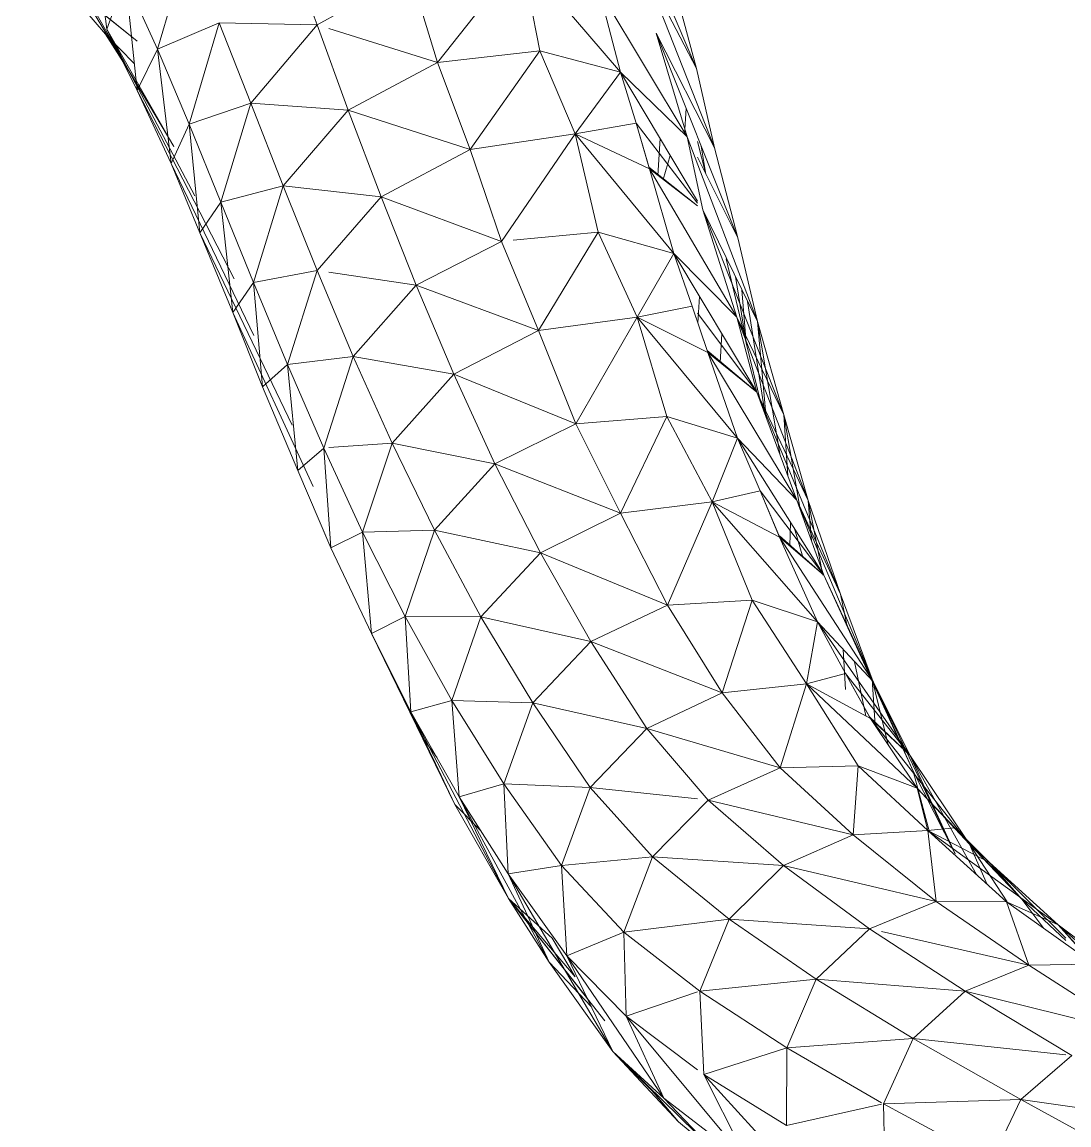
# Model space of a CAD drawing. Header units: millimetres. Extents: x -8591 to 7092, y -1621 to 14390.
# Drawn here: x -4448.3 to -4396.5, y 2540 to 2594.6 of the extents above; entities that cross this region are included whole.
import ezdxf

# ---------------------------------------------------------------- set-up
doc = ezdxf.new("R2010")
doc.units = ezdxf.units.MM
doc.layers.add('G-IMPT', color=8, linetype='Continuous', lineweight=9)
doc.layers.add('I-FURN', color=30, linetype='Continuous', lineweight=9)

# ---------------------------------------------------------------- blocks, each defined once
blk = doc.blocks.new('Artificial banana plant 1500mm - Family 4__C1-728657-Begane grond')
at = {"layer": 'G-IMPT'}
for p, q in [((-6.408, -54.586), (-2.188, -64.554)), ((-6.408, -54.586), (-2.188, -64.554)), ((-32.138, -56.762), (-31.388, -62.618)), ((-31.388, -62.618), (-32.138, -56.762)), ((-34.978, -56.965), (-30.7, -64.012)), ((-34.978, -56.965), (-30.7, -64.012)), ((-34.978, -56.965), (-30.7, -64.012)), ((-22.478, -58.304), (-20.978, -62.397)), ((-22.478, -58.304), (-20.978, -62.397)), ((-22.478, -58.304), (-20.978, -62.397)), ((-35.588, -58.603), (-29.888, -63.211)), ((-27.378, -58.469), (-28.878, -63.604)), ((-27.378, -58.469), (-28.878, -63.604)), ((-30.902, -63.603), (-33.248, -59.476)), ((-30.902, -63.603), (-33.248, -59.476)), ((-30.902, -63.603), (-33.248, -59.476)), ((-10.858, -59.001), (-15.008, -64.257)), ((-10.858, -59.001), (-15.008, -64.257)), ((-10.858, -59.001), (-15.008, -64.257)), ((-10.858, -59.001), (-5.948, -64.745)), ((-10.858, -59.001), (-5.948, -64.745)), ((-10.858, -59.001), (-9.938, -63.687)), ((-10.858, -59.001), (-9.938, -63.687)), ((-10.858, -59.001), (-5.948, -64.745)), ((-2.188, -64.554), (-4.858, -59.419)), ((-4.858, -59.419), (-1.288, -68.483)), ((-2.188, -64.554), (-4.858, -59.419)), ((-4.858, -59.419), (-1.288, -68.483)), ((-33.978, -59.902), (-31.458, -62.856)), ((-29.888, -63.211), (-33.978, -59.902)), ((-33.978, -59.902), (-31.458, -62.856)), ((-16.358, -59.866), (-20.978, -62.397)), ((-16.358, -59.866), (-20.978, -62.397)), ((-16.358, -59.866), (-20.978, -62.397)), ((-16.358, -59.866), (-15.008, -64.257)), ((-16.358, -59.866), (-15.008, -64.257)), ((-31.388, -62.618), (-30.478, -60.076)), ((-31.388, -62.618), (-30.478, -60.076)), ((-30.478, -60.076), (-29.888, -65.656)), ((-30.478, -60.076), (-28.878, -63.604)), ((-29.888, -65.656), (-30.478, -60.076)), ((-30.478, -60.076), (-28.878, -63.604)), ((-3.318, -60.38), (-2.188, -64.554)), ((-3.318, -60.38), (-2.188, -64.554)), ((-2.638, -67.95), (-7.008, -60.685)), ((-7.008, -60.685), (-5.948, -64.745)), ((-7.008, -60.685), (-5.948, -64.745)), ((-7.008, -60.685), (-2.638, -67.95)), ((-31.388, -62.618), (-29.888, -65.656)), ((-31.388, -62.618), (-29.888, -65.656)), ((-28.068, -68.42), (-31.388, -62.618)), ((-31.388, -62.618), (-27.028, -70.864)), ((-31.388, -62.618), (-29.888, -65.656)), ((-28.878, -63.604), (-25.818, -62.296)), ((-25.818, -62.296), (-28.878, -63.604)), ((-25.818, -62.296), (-27.308, -67.316)), ((-25.818, -62.296), (-27.308, -67.316)), ((-25.818, -62.296), (-20.978, -62.397)), ((-25.818, -62.296), (-24.258, -66.278)), ((-25.818, -62.296), (-20.978, -62.397)), ((-25.818, -62.296), (-24.258, -66.278)), ((-25.818, -62.296), (-20.978, -62.397)), ((-25.818, -62.296), (-24.258, -66.278)), ((-20.978, -62.397), (-24.258, -66.278)), ((-20.978, -62.397), (-24.258, -66.278)), ((-20.978, -62.397), (-24.258, -66.278)), ((-20.978, -62.397), (-19.428, -66.615)), ((-20.978, -62.397), (-19.428, -66.615)), ((-20.978, -62.397), (-19.428, -66.615)), ((-20.392, -62.579), (-15.008, -64.257)), ((-20.392, -62.579), (-15.008, -64.257)), ((-20.392, -62.579), (-15.008, -64.257)), ((-31.458, -62.856), (-30.62, -64.173)), ((-31.458, -62.856), (-30.62, -64.173)), ((-31.458, -62.856), (-30.03, -64.311)), ((-31.458, -62.856), (-30.218, -64.806)), ((-1.288, -68.483), (-4.188, -62.806)), ((-4.188, -62.806), (-0.138, -72.945)), ((-4.188, -62.806), (-2.638, -67.95)), ((-1.288, -68.483), (-4.188, -62.806)), ((-4.188, -62.806), (-0.138, -72.945)), ((-4.188, -62.806), (-2.638, -67.95)), ((-29.888, -65.656), (-28.878, -63.604)), ((-29.888, -65.656), (-28.878, -63.604)), ((-28.878, -63.604), (-28.208, -69.27)), ((-28.878, -63.604), (-27.308, -67.316)), ((-28.208, -69.27), (-28.878, -63.604)), ((-28.878, -63.604), (-27.308, -67.316)), ((-15.008, -64.257), (-9.938, -63.687)), ((-9.938, -63.687), (-15.008, -64.257)), ((-9.938, -63.687), (-15.008, -64.257)), ((-9.938, -63.687), (-13.388, -68.571)), ((-9.938, -63.687), (-13.388, -68.571)), ((-9.938, -63.687), (-13.388, -68.571)), ((-5.948, -64.745), (-9.938, -63.687)), ((-8.198, -67.802), (-9.938, -63.687)), ((-9.938, -63.687), (-5.948, -64.745)), ((-9.938, -63.687), (-8.198, -67.802)), ((-9.938, -63.687), (-5.948, -64.745)), ((-9.938, -63.687), (-8.198, -67.802)), ((-15.008, -64.257), (-19.428, -66.615)), ((-15.008, -64.257), (-19.428, -66.615)), ((-15.008, -64.257), (-19.428, -66.615)), ((-15.008, -64.257), (-13.388, -68.571)), ((-15.008, -64.257), (-13.388, -68.571)), ((-30.218, -64.806), (-28.068, -68.42)), ((-5.948, -64.745), (-8.198, -67.802)), ((-5.948, -64.745), (-8.198, -67.802)), ((-2.638, -67.95), (-5.948, -64.745)), ((-5.948, -64.745), (-2.139, -71.124)), ((-5.948, -64.745), (-5.168, -67.27)), ((-5.948, -64.745), (-2.638, -67.95)), ((-5.948, -64.745), (-2.139, -71.124)), ((-5.948, -64.745), (-5.168, -67.27)), ((-2.188, -64.554), (-1.288, -68.483)), ((-2.188, -64.554), (-1.288, -68.483)), ((-29.888, -65.656), (-28.208, -69.27)), ((-29.888, -65.656), (-28.208, -69.27)), ((-29.888, -65.656), (-25.078, -74.968)), ((-29.888, -65.656), (-28.208, -69.27)), ((-27.308, -67.316), (-24.258, -66.278)), ((-24.258, -66.278), (-27.308, -67.316)), ((-24.258, -66.278), (-25.748, -71.182)), ((-24.258, -66.278), (-25.748, -71.182)), ((-24.258, -66.278), (-19.428, -66.615)), ((-24.258, -66.278), (-22.648, -70.375)), ((-24.258, -66.278), (-19.428, -66.615)), ((-24.258, -66.278), (-22.648, -70.375)), ((-24.258, -66.278), (-19.428, -66.615)), ((-24.258, -66.278), (-22.648, -70.375)), ((-19.428, -66.615), (-22.648, -70.375)), ((-19.428, -66.615), (-22.648, -70.375)), ((-19.428, -66.615), (-22.648, -70.375)), ((-19.428, -66.615), (-13.388, -68.571)), ((-19.428, -66.615), (-17.798, -70.916)), ((-19.428, -66.615), (-13.388, -68.571)), ((-19.428, -66.615), (-17.798, -70.916)), ((-19.428, -66.615), (-13.388, -68.571)), ((-19.428, -66.615), (-17.798, -70.916)), ((-2.695, -66.544), (-2.77, -67.822)), ((-2.695, -66.544), (-2.77, -67.822)), ((-2.695, -66.544), (-2.77, -67.822)), ((-28.208, -69.27), (-27.308, -67.316)), ((-28.208, -69.27), (-27.308, -67.316)), ((-27.308, -67.316), (-26.788, -72.698)), ((-27.308, -67.316), (-25.748, -71.182)), ((-26.788, -72.698), (-27.308, -67.316)), ((-27.308, -67.316), (-25.748, -71.182)), ((-5.168, -67.27), (-8.198, -67.802)), ((-8.198, -67.802), (-5.168, -67.27)), ((-5.168, -67.27), (-4.518, -69.523)), ((-5.168, -67.27), (-4.548, -69.435)), ((-2.139, -71.22), (-5.168, -67.27)), ((-5.168, -67.27), (-4.518, -69.523)), ((-5.168, -67.27), (-4.548, -69.435)), ((-2.139, -71.22), (-5.168, -67.27)), ((-8.198, -67.802), (-13.388, -68.571)), ((-13.388, -68.571), (-8.198, -67.802)), ((-13.388, -68.571), (-8.198, -67.802)), ((-8.198, -67.802), (-11.848, -73.118)), ((-8.198, -67.802), (-11.848, -73.118)), ((-8.198, -67.802), (-11.848, -73.118)), ((-8.198, -67.802), (-3.308, -73.726)), ((-8.198, -67.802), (-4.518, -69.523)), ((-8.198, -67.802), (-3.308, -73.726)), ((-8.198, -67.802), (-7.058, -72.656)), ((-8.198, -67.802), (-7.058, -72.656)), ((-8.198, -67.802), (-3.308, -73.726)), ((-8.198, -67.802), (-4.518, -69.523)), ((-3.991, -68.023), (-4.092, -69.852)), ((-3.991, -68.023), (-4.092, -69.852)), ((-3.991, -68.023), (-4.092, -69.852)), ((-2.638, -67.95), (0.842, -77.094)), ((-2.638, -67.95), (-1.878, -71.562)), ((-2.638, -67.95), (0.842, -77.094)), ((-2.638, -67.95), (-1.878, -71.562)), ((-2.139, -68.175), (-1.746, -69.732)), ((-2.139, -68.175), (-1.746, -69.732)), ((-2.139, -68.175), (-1.746, -69.732)), ((-13.388, -68.571), (-17.798, -70.916)), ((-13.388, -68.571), (-17.798, -70.916)), ((-13.388, -68.571), (-17.798, -70.916)), ((-13.388, -68.571), (-11.848, -73.118)), ((-13.388, -68.571), (-11.848, -73.118)), ((-1.953, -68.4), (-1.717, -69.789)), ((-1.717, -69.789), (-1.953, -68.4)), ((-1.288, -68.483), (-0.138, -72.945)), ((-1.288, -68.483), (-0.138, -72.945)), ((-28.208, -69.27), (-26.788, -72.698)), ((-28.208, -69.27), (-26.788, -72.698)), ((-28.208, -69.27), (-24.108, -77.777)), ((-28.208, -69.27), (-26.788, -72.698)), ((-3.828, -70.056), (-3.483, -68.873)), ((-3.828, -70.056), (-3.483, -68.873)), ((-3.828, -70.056), (-3.483, -68.873)), ((-0.138, -72.945), (-2.139, -68.946)), ((-0.138, -72.945), (-2.139, -68.946)), ((-4.518, -69.523), (-4.548, -69.435)), ((-4.518, -69.523), (-4.548, -69.435)), ((-2.139, -71.353), (-4.542, -69.439)), ((-2.139, -71.353), (-4.542, -69.439)), ((-2.139, -71.36), (-4.518, -69.523)), ((-0.188, -76.875), (-4.518, -69.523)), ((-4.518, -69.523), (-3.308, -73.726)), ((-3.308, -73.726), (-4.518, -69.523)), ((-2.139, -71.36), (-4.518, -69.523)), ((-0.188, -76.875), (-4.518, -69.523)), ((-25.748, -71.182), (-22.648, -70.375)), ((-22.648, -70.375), (-25.748, -71.182)), ((-22.648, -70.375), (-24.128, -75.156)), ((-22.648, -70.375), (-24.128, -75.156)), ((-22.648, -70.375), (-17.798, -70.916)), ((-22.648, -70.375), (-20.968, -74.562)), ((-22.648, -70.375), (-17.798, -70.916)), ((-22.648, -70.375), (-20.968, -74.562)), ((-22.648, -70.375), (-17.798, -70.916)), ((-22.648, -70.375), (-20.968, -74.562)), ((-17.798, -70.916), (-20.968, -74.562)), ((-17.798, -70.916), (-20.968, -74.562)), ((-17.798, -70.916), (-20.968, -74.562)), ((-17.798, -70.916), (-11.848, -73.118)), ((-17.798, -70.916), (-16.068, -75.287)), ((-17.798, -70.916), (-11.848, -73.118)), ((-17.798, -70.916), (-16.068, -75.287)), ((-17.798, -70.916), (-11.848, -73.118)), ((-17.798, -70.916), (-16.068, -75.287)), ((-26.788, -72.698), (-25.748, -71.182)), ((-26.788, -72.698), (-25.748, -71.182)), ((-25.748, -71.182), (-25.148, -76.646)), ((-25.748, -71.182), (-24.128, -75.156)), ((-25.148, -76.646), (-25.748, -71.182)), ((-24.128, -75.156), (-25.748, -71.182)), ((0.842, -77.094), (-1.878, -71.562)), ((-1.878, -71.562), (2.142, -81.712)), ((-1.878, -71.562), (-0.188, -76.875)), ((0.842, -77.094), (-1.878, -71.562)), ((-1.878, -71.562), (2.142, -81.712)), ((-1.878, -71.562), (-0.188, -76.875)), ((-26.788, -72.698), (-25.148, -76.646)), ((-26.788, -72.698), (-25.148, -76.646)), ((-26.788, -72.698), (-22.208, -82.221)), ((-26.788, -72.698), (-25.148, -76.646)), ((-11.848, -73.118), (-16.068, -75.287)), ((-11.848, -73.118), (-16.068, -75.287)), ((-11.848, -73.118), (-16.068, -75.287)), ((-11.848, -73.118), (-10.008, -77.54)), ((-11.848, -73.118), (-10.008, -77.54)), ((-11.266, -73.061), (-7.058, -72.656)), ((-7.058, -72.656), (-11.266, -73.061)), ((-7.058, -72.656), (-11.266, -73.061)), ((-7.058, -72.656), (-10.008, -77.54)), ((-7.058, -72.656), (-10.008, -77.54)), ((-7.058, -72.656), (-10.008, -77.54)), ((-3.308, -73.726), (-7.058, -72.656)), ((-5.128, -76.871), (-7.058, -72.656)), ((-7.058, -72.656), (-3.308, -73.726)), ((-7.058, -72.656), (-5.128, -76.871)), ((-7.058, -72.656), (-3.308, -73.726)), ((-7.058, -72.656), (-5.128, -76.871)), ((-0.138, -72.945), (0.842, -77.094)), ((-0.138, -72.945), (0.842, -77.094)), ((-3.308, -73.726), (-5.128, -76.871)), ((-3.308, -73.726), (-5.128, -76.871)), ((-0.188, -76.875), (-3.308, -73.726)), ((-3.308, -73.726), (0.802, -80.585)), ((-3.308, -73.726), (-2.398, -76.323)), ((-3.308, -73.726), (-0.188, -76.875)), ((-3.308, -73.726), (0.802, -80.585)), ((-3.308, -73.726), (-2.398, -76.323)), ((-0.718, -73.991), (0.272, -78.143)), ((-0.718, -73.991), (0.272, -78.143)), ((-0.718, -73.991), (0.272, -78.143)), ((-24.128, -75.156), (-20.968, -74.562)), ((-20.968, -74.562), (-24.128, -75.156)), ((-20.968, -74.562), (-24.128, -75.156)), ((-20.968, -74.562), (-22.438, -79.221)), ((-20.968, -74.562), (-22.438, -79.221)), ((-20.968, -74.562), (-22.438, -79.221)), ((-20.968, -74.562), (-19.188, -78.816)), ((-20.968, -74.562), (-19.188, -78.816)), ((-20.968, -74.562), (-19.188, -78.816)), ((-20.392, -74.647), (-16.068, -75.287)), ((-20.392, -74.647), (-16.068, -75.287)), ((-20.392, -74.647), (-16.068, -75.287)), ((-25.148, -76.646), (-24.128, -75.156)), ((-25.148, -76.646), (-24.128, -75.156)), ((-24.128, -75.156), (-22.438, -79.221)), ((-24.128, -75.156), (-23.678, -80.326)), ((-22.438, -79.221), (-24.128, -75.156)), ((-23.678, -80.326), (-24.128, -75.156)), ((-22.438, -79.221), (-24.128, -75.156)), ((-16.068, -75.287), (-19.188, -78.816)), ((-16.068, -75.287), (-19.188, -78.816)), ((-16.068, -75.287), (-19.188, -78.816)), ((-16.068, -75.287), (-10.008, -77.54)), ((-16.068, -75.287), (-14.208, -79.701)), ((-16.068, -75.287), (-10.008, -77.54)), ((-16.068, -75.287), (-14.208, -79.701)), ((-16.068, -75.287), (-10.008, -77.54)), ((-16.068, -75.287), (-14.208, -79.701)), ((-0.259, -74.854), (0.272, -78.143)), ((0.272, -78.143), (-0.259, -74.854)), ((-2.037, -75.846), (-2.116, -77.165)), ((-2.037, -75.846), (-2.116, -77.165)), ((-2.037, -75.846), (-2.116, -77.165)), ((0.272, -78.143), (0.065, -75.512)), ((0.272, -78.143), (0.065, -75.512)), ((-2.398, -76.323), (-5.128, -76.871)), ((-5.128, -76.871), (-2.398, -76.323)), ((-2.398, -76.323), (-1.628, -78.617)), ((-2.398, -76.323), (-1.658, -78.527)), ((-2.398, -76.323), (-1.628, -78.617)), ((-2.398, -76.323), (-1.658, -78.527)), ((0.348, -76.089), (1.215, -81.693)), ((1.215, -81.693), (0.348, -76.089)), ((-25.148, -76.646), (-23.678, -80.326)), ((-25.148, -76.646), (-23.678, -80.326)), ((-25.148, -76.646), (-21.168, -85.264)), ((-25.148, -76.646), (-23.678, -80.326)), ((-5.128, -76.871), (-10.008, -77.54)), ((-10.008, -77.54), (-5.128, -76.871)), ((-10.008, -77.54), (-5.128, -76.871)), ((-5.128, -76.871), (-8.158, -82.148)), ((-5.128, -76.871), (-8.158, -82.148)), ((-5.128, -76.871), (-8.158, -82.148)), ((-5.128, -76.871), (-0.148, -82.861)), ((-5.128, -76.871), (-1.628, -78.617)), ((-5.128, -76.871), (-0.148, -82.861)), ((-5.128, -76.871), (-3.648, -81.789)), ((-5.128, -76.871), (-3.648, -81.789)), ((-5.128, -76.871), (-0.148, -82.861)), ((-5.128, -76.871), (-1.628, -78.617)), ((0.802, -80.585), (-2.139, -76.667)), ((0.802, -80.585), (-2.139, -76.667)), ((2.142, -81.712), (-0.188, -76.875)), ((-0.188, -76.875), (3.352, -85.943)), ((-0.188, -76.875), (0.802, -80.585)), ((2.142, -81.712), (-0.188, -76.875)), ((-0.188, -76.875), (3.352, -85.943)), ((-0.188, -76.875), (0.802, -80.585)), ((-10.008, -77.54), (-14.208, -79.701)), ((-10.008, -77.54), (-14.208, -79.701)), ((-10.008, -77.54), (-14.208, -79.701)), ((-10.008, -77.54), (-8.158, -82.148)), ((-10.008, -77.54), (-8.158, -82.148)), ((0.842, -77.094), (2.142, -81.712)), ((1.273, -81.851), (0.842, -77.094)), ((0.842, -77.094), (1.967, -83.715)), ((0.842, -77.094), (2.142, -81.712)), ((1.273, -81.851), (0.842, -77.094)), ((1.967, -83.715), (0.842, -77.094)), ((-0.926, -77.701), (-1.005, -79.122)), ((-0.926, -77.701), (-1.005, -79.122)), ((-0.926, -77.701), (-1.005, -79.122)), ((0.802, -80.585), (-1.658, -78.527)), ((0.802, -80.585), (-1.658, -78.527)), ((0.802, -80.585), (-1.628, -78.617)), ((2.792, -85.931), (-1.628, -78.617)), ((-1.628, -78.617), (-0.148, -82.861)), ((-0.148, -82.861), (-1.628, -78.617)), ((0.802, -80.585), (-1.628, -78.617)), ((2.792, -85.931), (-1.628, -78.617)), ((0.272, -78.143), (1.023, -81.177)), ((0.272, -78.143), (1.023, -81.177)), ((0.272, -78.143), (1.023, -81.177)), ((-22.438, -79.221), (-19.188, -78.816)), ((-22.438, -79.221), (-19.188, -78.816)), ((-22.438, -79.221), (-19.188, -78.816)), ((-19.188, -78.816), (-20.648, -83.351)), ((-19.188, -78.816), (-20.648, -83.351)), ((-19.188, -78.816), (-20.648, -83.351)), ((-19.188, -78.816), (-14.208, -79.701)), ((-19.188, -78.816), (-17.258, -83.111)), ((-19.188, -78.816), (-14.208, -79.701)), ((-19.188, -78.816), (-17.258, -83.111)), ((-19.188, -78.816), (-14.208, -79.701)), ((-19.188, -78.816), (-17.258, -83.111)), ((-23.678, -80.326), (-22.438, -79.221)), ((-23.678, -80.326), (-22.438, -79.221)), ((-22.438, -79.221), (-20.648, -83.351)), ((-22.438, -79.221), (-21.928, -84.47)), ((-22.438, -79.221), (-20.648, -83.351)), ((-22.438, -79.221), (-21.928, -84.47)), ((-22.438, -79.221), (-20.648, -83.351)), ((-14.208, -79.701), (-17.258, -83.111)), ((-14.208, -79.701), (-17.258, -83.111)), ((-14.208, -79.701), (-17.258, -83.111)), ((-14.208, -79.701), (-8.158, -82.148)), ((-14.208, -79.701), (-12.168, -84.129)), ((-14.208, -79.701), (-8.158, -82.148)), ((-14.208, -79.701), (-12.168, -84.129)), ((-14.208, -79.701), (-8.158, -82.148)), ((-14.208, -79.701), (-12.168, -84.129)), ((-23.678, -80.326), (-21.928, -84.47)), ((-23.678, -80.326), (-21.928, -84.47)), ((-23.678, -80.326), (-21.928, -84.47)), ((3.352, -85.943), (0.802, -80.585)), ((0.802, -80.585), (4.942, -90.584)), ((0.802, -80.585), (2.792, -85.931)), ((3.352, -85.943), (0.802, -80.585)), ((0.802, -80.585), (4.942, -90.584)), ((0.802, -80.585), (2.792, -85.931)), ((-8.158, -82.148), (-3.648, -81.789)), ((-3.648, -81.789), (-8.158, -82.148)), ((-3.648, -81.789), (-8.158, -82.148)), ((-3.648, -81.789), (-5.948, -86.578)), ((-3.648, -81.789), (-5.948, -86.578)), ((-3.648, -81.789), (-5.948, -86.578)), ((-0.148, -82.861), (-3.648, -81.789)), ((-1.408, -86.016), (-3.648, -81.789)), ((-3.648, -81.789), (-0.148, -82.861)), ((-3.648, -81.789), (-1.408, -86.016)), ((-3.648, -81.789), (-0.148, -82.861)), ((-3.648, -81.789), (-1.408, -86.016)), ((2.142, -81.712), (3.352, -85.943)), ((2.342, -84.721), (2.142, -81.712)), ((2.142, -81.712), (2.95, -86.372)), ((2.142, -81.712), (3.352, -85.943)), ((2.342, -84.721), (2.142, -81.712)), ((2.95, -86.372), (2.142, -81.712)), ((-8.158, -82.148), (-12.168, -84.129)), ((-8.158, -82.148), (-12.168, -84.129)), ((-8.158, -82.148), (-12.168, -84.129)), ((-8.158, -82.148), (-5.948, -86.578)), ((-8.158, -82.148), (-5.948, -86.578)), ((-0.148, -82.861), (-1.408, -86.016)), ((-0.148, -82.861), (-1.408, -86.016)), ((2.792, -85.931), (-0.148, -82.861)), ((-0.148, -82.861), (4.122, -89.652)), ((-0.148, -82.861), (0.962, -85.473)), ((-0.148, -82.861), (2.792, -85.931)), ((-0.148, -82.861), (4.122, -89.652)), ((-0.148, -82.861), (0.962, -85.473)), ((-21.928, -84.47), (-20.648, -83.351)), ((-21.928, -84.47), (-20.648, -83.351)), ((-20.648, -83.351), (-18.718, -87.518)), ((-20.648, -83.351), (-20.288, -88.299)), ((-20.648, -83.351), (-18.718, -87.518)), ((-20.648, -83.351), (-20.288, -88.299)), ((-20.648, -83.351), (-18.718, -87.518)), ((-20.392, -83.332), (-17.258, -83.111)), ((-20.392, -83.332), (-17.258, -83.111)), ((-20.392, -83.332), (-17.258, -83.111)), ((-17.258, -83.111), (-18.718, -87.518)), ((-17.258, -83.111), (-18.718, -87.518)), ((-17.258, -83.111), (-18.718, -87.518)), ((-17.258, -83.111), (-12.168, -84.129)), ((-17.258, -83.111), (-15.168, -87.419)), ((-17.258, -83.111), (-12.168, -84.129)), ((-17.258, -83.111), (-15.168, -87.419)), ((-17.258, -83.111), (-12.168, -84.129)), ((-17.258, -83.111), (-15.168, -87.419)), ((-21.928, -84.47), (-20.392, -88.056)), ((-21.928, -84.47), (-20.392, -88.056)), ((-21.928, -84.47), (-20.288, -88.299)), ((-12.168, -84.129), (-15.168, -87.419)), ((-12.168, -84.129), (-15.168, -87.419)), ((-12.168, -84.129), (-15.168, -87.419)), ((-12.168, -84.129), (-5.948, -86.578)), ((-12.168, -84.129), (-9.918, -88.548)), ((-12.168, -84.129), (-5.948, -86.578)), ((-12.168, -84.129), (-9.918, -88.548)), ((-12.168, -84.129), (-5.948, -86.578)), ((-12.168, -84.129), (-9.918, -88.548)), ((0.962, -85.473), (-1.408, -86.016)), ((-1.408, -86.016), (0.962, -85.473)), ((4.122, -89.652), (0.962, -85.473)), ((0.962, -85.473), (1.922, -87.761)), ((0.962, -85.473), (1.892, -87.672)), ((4.122, -89.652), (0.962, -85.473)), ((0.962, -85.473), (1.922, -87.761)), ((0.962, -85.473), (1.892, -87.672)), ((-1.408, -86.016), (-5.948, -86.578)), ((-5.948, -86.578), (-1.408, -86.016)), ((-5.948, -86.578), (-1.408, -86.016)), ((-1.408, -86.016), (-3.628, -91.137)), ((-1.408, -86.016), (-3.628, -91.137)), ((-1.408, -86.016), (-3.628, -91.137)), ((-1.408, -86.016), (3.802, -91.952)), ((-1.408, -86.016), (1.922, -87.761)), ((-1.408, -86.016), (3.802, -91.952)), ((-1.408, -86.016), (0.572, -90.88)), ((-1.408, -86.016), (0.572, -90.88)), ((-1.408, -86.016), (3.802, -91.952)), ((-1.408, -86.016), (1.922, -87.761)), ((4.942, -90.584), (2.792, -85.931)), ((2.792, -85.931), (6.522, -94.799)), ((2.792, -85.931), (4.122, -89.652)), ((4.942, -90.584), (2.792, -85.931)), ((2.792, -85.931), (6.522, -94.799)), ((2.792, -85.931), (4.122, -89.652)), ((3.352, -85.943), (4.942, -90.584)), ((3.51, -87.939), (3.352, -85.943)), ((3.352, -85.943), (4.08, -89.652)), ((3.352, -85.943), (4.942, -90.584)), ((3.51, -87.939), (3.352, -85.943)), ((4.08, -89.652), (3.352, -85.943)), ((-5.948, -86.578), (-9.918, -88.548)), ((-5.948, -86.578), (-9.918, -88.548)), ((-5.948, -86.578), (-9.918, -88.548)), ((-5.948, -86.578), (-3.628, -91.137)), ((-5.948, -86.578), (-3.628, -91.137)), ((2.465, -87.016), (2.439, -88.205)), ((2.465, -87.016), (2.439, -88.205)), ((2.465, -87.016), (2.439, -88.205)), ((2.665, -87.335), (3.089, -88.763)), ((2.665, -87.335), (3.089, -88.763)), ((2.665, -87.335), (3.089, -88.763)), ((-20.288, -88.299), (-18.718, -87.518)), ((-20.288, -88.299), (-18.718, -87.518)), ((-18.718, -87.518), (-15.168, -87.419)), ((-18.718, -87.518), (-15.168, -87.419)), ((-18.718, -87.518), (-15.168, -87.419)), ((-18.718, -87.518), (-16.618, -91.696)), ((-18.718, -87.518), (-18.288, -92.536)), ((-18.718, -87.518), (-16.618, -91.696)), ((-18.718, -87.518), (-18.288, -92.536)), ((-18.718, -87.518), (-16.618, -91.696)), ((-15.168, -87.419), (-16.618, -91.696)), ((-15.168, -87.419), (-16.618, -91.696)), ((-15.168, -87.419), (-16.618, -91.696)), ((-15.168, -87.419), (-9.918, -88.548)), ((-15.168, -87.419), (-12.858, -91.715)), ((-15.168, -87.419), (-9.918, -88.548)), ((-15.168, -87.419), (-12.858, -91.715)), ((-15.168, -87.419), (-9.918, -88.548)), ((-15.168, -87.419), (-12.858, -91.715)), ((4.122, -89.652), (1.922, -87.698)), ((4.122, -89.652), (1.922, -87.698)), ((4.122, -89.652), (1.922, -87.761)), ((6.562, -94.918), (1.922, -87.761)), ((1.922, -87.761), (3.802, -91.952)), ((3.802, -91.952), (1.922, -87.761)), ((4.122, -89.652), (1.922, -87.761)), ((6.562, -94.918), (1.922, -87.761)), ((-20.288, -88.299), (-18.288, -92.536)), ((-20.288, -88.299), (-18.288, -92.536)), ((-20.288, -88.299), (-18.288, -92.536)), ((-9.918, -88.548), (-12.858, -91.715)), ((-9.918, -88.548), (-12.858, -91.715)), ((-9.918, -88.548), (-12.858, -91.715)), ((-9.918, -88.548), (-3.628, -91.137)), ((-9.918, -88.548), (-7.418, -92.931)), ((-9.918, -88.548), (-3.628, -91.137)), ((-9.918, -88.548), (-7.418, -92.931)), ((-9.918, -88.548), (-3.628, -91.137)), ((-9.918, -88.548), (-7.418, -92.931)), ((4.122, -89.652), (8.552, -99.359)), ((4.122, -89.652), (6.562, -94.918)), ((4.122, -89.652), (8.552, -99.359)), ((4.122, -89.652), (6.562, -94.918)), ((4.942, -90.584), (6.522, -94.799)), ((4.942, -90.584), (5.263, -92.113)), ((4.942, -90.584), (6.522, -94.799)), ((4.942, -90.584), (5.263, -92.113)), ((-3.628, -91.137), (-7.418, -92.931)), ((-3.628, -91.137), (-7.418, -92.931)), ((-3.628, -91.137), (-7.418, -92.931)), ((-3.628, -91.137), (0.572, -90.88)), ((0.572, -90.88), (-3.628, -91.137)), ((0.572, -90.88), (-3.628, -91.137)), ((-3.628, -91.137), (-0.918, -95.466)), ((-3.628, -91.137), (-0.918, -95.466)), ((0.572, -90.88), (-0.918, -95.466)), ((0.572, -90.88), (-0.918, -95.466)), ((0.572, -90.88), (-0.918, -95.466)), ((3.802, -91.952), (0.572, -90.88)), ((3.262, -95.026), (0.572, -90.88)), ((0.572, -90.88), (3.802, -91.952)), ((0.572, -90.88), (3.262, -95.026)), ((0.572, -90.88), (3.802, -91.952)), ((0.572, -90.88), (3.262, -95.026)), ((-18.288, -92.536), (-16.618, -91.696)), ((-18.288, -92.536), (-16.618, -91.696)), ((-16.618, -91.696), (-12.858, -91.715)), ((-16.618, -91.696), (-14.298, -95.858)), ((-16.618, -91.696), (-16.338, -96.406)), ((-16.618, -91.696), (-12.858, -91.715)), ((-16.618, -91.696), (-14.298, -95.858)), ((-16.618, -91.696), (-16.338, -96.406)), ((-16.618, -91.696), (-12.858, -91.715)), ((-16.618, -91.696), (-14.298, -95.858)), ((-12.858, -91.715), (-14.298, -95.858)), ((-12.858, -91.715), (-14.298, -95.858)), ((-12.858, -91.715), (-14.298, -95.858)), ((-12.858, -91.715), (-7.418, -92.931)), ((-12.858, -91.715), (-10.288, -95.974)), ((-12.858, -91.715), (-7.418, -92.931)), ((-12.858, -91.715), (-10.288, -95.974)), ((-12.858, -91.715), (-7.418, -92.931)), ((-12.858, -91.715), (-10.288, -95.974)), ((3.802, -91.952), (3.262, -95.026)), ((3.802, -91.952), (3.262, -95.026)), ((6.562, -94.918), (3.802, -91.952)), ((3.802, -91.952), (8.382, -98.556)), ((3.802, -91.952), (5.202, -94.516)), ((3.802, -91.952), (6.562, -94.918)), ((3.802, -91.952), (8.382, -98.556)), ((3.802, -91.952), (5.202, -94.516)), ((-18.288, -92.536), (-14.148, -100.996)), ((-18.288, -92.536), (-16.338, -96.406)), ((-18.288, -92.536), (-14.148, -100.996)), ((-18.288, -92.536), (-16.338, -96.406)), ((-18.288, -92.536), (-14.148, -100.996)), ((-18.288, -92.536), (-16.338, -96.406)), ((-7.418, -92.931), (-10.288, -95.974)), ((-7.418, -92.931), (-10.288, -95.974)), ((-7.418, -92.931), (-10.288, -95.974)), ((-7.418, -92.931), (-0.918, -95.466)), ((-7.418, -92.931), (-4.648, -97.235)), ((-7.418, -92.931), (-0.918, -95.466)), ((-7.418, -92.931), (-4.648, -97.235)), ((-7.418, -92.931), (-0.918, -95.466)), ((-7.418, -92.931), (-4.648, -97.235)), ((5.192, -95.315), (5.087, -93.333)), ((5.192, -95.315), (5.087, -93.333)), ((5.644, -93.931), (6.207, -96.617)), ((5.644, -93.931), (6.207, -96.617)), ((5.202, -94.516), (3.262, -95.026)), ((3.262, -95.026), (5.202, -94.516)), ((5.202, -94.516), (6.432, -96.738)), ((5.202, -94.516), (6.382, -96.654)), ((8.382, -98.556), (5.202, -94.516)), ((5.202, -94.516), (6.432, -96.738)), ((5.202, -94.516), (6.382, -96.654)), ((8.382, -98.556), (5.202, -94.516)), ((6.522, -94.799), (8.552, -99.359)), ((6.67, -97.094), (6.522, -94.799)), ((6.522, -94.799), (7.315, -98.055)), ((6.522, -94.799), (8.552, -99.359)), ((6.67, -97.094), (6.522, -94.799)), ((6.522, -94.799), (7.315, -98.055)), ((6.562, -94.918), (8.382, -98.556)), ((8.552, -99.359), (6.562, -94.918)), ((6.562, -94.918), (10.632, -103.444)), ((6.562, -94.918), (8.382, -98.556)), ((8.552, -99.359), (6.562, -94.918)), ((6.562, -94.918), (10.632, -103.444)), ((-0.918, -95.466), (-4.648, -97.235)), ((-0.918, -95.466), (-4.648, -97.235)), ((-0.918, -95.466), (-4.648, -97.235)), ((3.262, -95.026), (-0.918, -95.466)), ((-0.918, -95.466), (3.262, -95.026)), ((-0.918, -95.466), (3.262, -95.026)), ((-0.918, -95.466), (1.952, -99.192)), ((-0.918, -95.466), (1.952, -99.192)), ((3.262, -95.026), (1.952, -99.192)), ((3.262, -95.026), (1.952, -99.192)), ((3.262, -95.026), (1.952, -99.192)), ((3.262, -95.026), (8.752, -100.197)), ((3.262, -95.026), (6.432, -96.738)), ((3.262, -95.026), (8.752, -100.197)), ((3.262, -95.026), (5.822, -99.081)), ((3.262, -95.026), (5.822, -99.081)), ((3.262, -95.026), (8.752, -100.197)), ((3.262, -95.026), (6.432, -96.738)), ((-16.338, -96.406), (-14.298, -95.858)), ((-16.338, -96.406), (-14.298, -95.858)), ((-14.298, -95.858), (-10.288, -95.974)), ((-14.298, -95.858), (-11.718, -99.98)), ((-14.298, -95.858), (-13.938, -100.622)), ((-14.298, -95.858), (-10.288, -95.974)), ((-14.298, -95.858), (-11.718, -99.98)), ((-14.298, -95.858), (-13.938, -100.622)), ((-14.298, -95.858), (-10.288, -95.974)), ((-14.298, -95.858), (-11.718, -99.98)), ((-10.288, -95.974), (-11.718, -99.98)), ((-10.288, -95.974), (-11.718, -99.98)), ((-10.288, -95.974), (-11.718, -99.98)), ((-10.288, -95.974), (-4.648, -97.235)), ((-10.288, -95.974), (-7.448, -100.154)), ((-10.288, -95.974), (-4.648, -97.235)), ((-10.288, -95.974), (-7.448, -100.154)), ((-10.288, -95.974), (-4.648, -97.235)), ((-10.288, -95.974), (-7.448, -100.154)), ((-15.688, -97.781), (-16.37, -96.406)), ((-15.688, -97.781), (-16.37, -96.406)), ((-15.688, -97.781), (-16.37, -96.406)), ((-16.355, -96.406), (-15.688, -97.781)), ((-16.355, -96.406), (-15.688, -97.781)), ((-16.355, -96.406), (-15.688, -97.781)), ((-16.345, -96.406), (-15.688, -97.781)), ((-16.345, -96.406), (-15.688, -97.781)), ((-14.148, -100.996), (-16.338, -96.406)), ((-16.338, -96.406), (-11.488, -105.653)), ((-16.338, -96.406), (-13.938, -100.622)), ((-14.148, -100.996), (-16.338, -96.406)), ((-16.338, -96.406), (-11.488, -105.653)), ((-16.338, -96.406), (-13.938, -100.622)), ((-14.148, -100.996), (-16.338, -96.406)), ((-16.338, -96.406), (-11.488, -105.653)), ((-16.338, -96.406), (-13.938, -100.622)), ((6.432, -96.738), (6.382, -96.654)), ((8.382, -98.556), (6.382, -96.654)), ((6.432, -96.738), (6.382, -96.654)), ((8.382, -98.556), (6.382, -96.654)), ((8.382, -98.556), (6.432, -96.738)), ((11.332, -102.972), (6.432, -96.738)), ((6.432, -96.738), (8.752, -100.197)), ((8.752, -100.197), (6.432, -96.738)), ((8.382, -98.556), (6.432, -96.738)), ((11.332, -102.972), (6.432, -96.738)), ((-4.648, -97.235), (-7.448, -100.154)), ((-4.648, -97.235), (-7.448, -100.154)), ((-4.648, -97.235), (-7.448, -100.154)), ((-4.648, -97.235), (1.952, -99.192)), ((-4.648, -97.235), (-1.608, -100.785)), ((-4.648, -97.235), (1.952, -99.192)), ((-4.648, -97.235), (-1.608, -100.785)), ((-4.648, -97.235), (1.952, -99.192)), ((-4.648, -97.235), (-1.608, -100.785)), ((-15.688, -97.781), (-15.027, -98.699)), ((-15.688, -97.781), (-14.148, -100.996)), ((-15.248, -98.699), (-14.148, -100.996)), ((-15.248, -98.699), (-14.148, -100.996)), ((8.382, -98.556), (11.332, -102.972)), ((10.632, -103.444), (8.382, -98.556)), ((8.382, -98.556), (11.698, -104.494)), ((8.382, -98.556), (11.332, -102.972)), ((10.632, -103.444), (8.382, -98.556)), ((8.382, -98.556), (11.698, -104.494)), ((1.952, -99.192), (-1.608, -100.785)), ((1.952, -99.192), (-1.608, -100.785)), ((1.952, -99.192), (-1.608, -100.785)), ((1.952, -99.192), (5.822, -99.081)), ((5.822, -99.081), (1.952, -99.192)), ((5.822, -99.081), (1.952, -99.192)), ((1.952, -99.192), (5.572, -102.497)), ((1.952, -99.192), (5.572, -102.497)), ((5.822, -99.081), (5.572, -102.497)), ((5.822, -99.081), (5.572, -102.497)), ((5.822, -99.081), (5.572, -102.497)), ((8.752, -100.197), (5.822, -99.081)), ((9.272, -102.283), (5.822, -99.081)), ((5.822, -99.081), (8.752, -100.197)), ((5.822, -99.081), (9.272, -102.283)), ((5.822, -99.081), (8.752, -100.197)), ((5.822, -99.081), (9.272, -102.283)), ((8.552, -99.359), (9.363, -102.366)), ((8.552, -99.359), (10.632, -103.444)), ((8.552, -99.359), (9.363, -102.366)), ((8.552, -99.359), (10.632, -103.444)), ((-13.938, -100.622), (-11.718, -99.98)), ((-13.938, -100.622), (-11.718, -99.98)), ((-11.718, -99.98), (-7.448, -100.154)), ((-11.718, -99.98), (-8.878, -104.019)), ((-11.718, -99.98), (-11.518, -104.431)), ((-11.718, -99.98), (-7.448, -100.154)), ((-11.718, -99.98), (-8.878, -104.019)), ((-11.718, -99.98), (-11.518, -104.431)), ((-11.718, -99.98), (-7.448, -100.154)), ((-11.718, -99.98), (-8.878, -104.019)), ((-7.448, -100.154), (-8.878, -104.019)), ((-7.448, -100.154), (-8.878, -104.019)), ((-7.448, -100.154), (-8.878, -104.019)), ((-7.448, -100.154), (-2.139, -100.728)), ((-7.448, -100.154), (-4.358, -103.589)), ((-7.448, -100.154), (-2.139, -100.728)), ((-7.448, -100.154), (-4.358, -103.589)), ((-7.448, -100.154), (-2.139, -100.728)), ((-7.448, -100.154), (-4.358, -103.589)), ((11.332, -102.972), (8.752, -100.197)), ((8.752, -100.197), (10.612, -102.157)), ((8.752, -100.197), (13.932, -105.689)), ((8.752, -100.197), (9.272, -102.283)), ((8.752, -100.197), (11.332, -102.972)), ((8.752, -100.197), (10.612, -102.157)), ((8.752, -100.197), (9.272, -102.283)), ((8.752, -100.197), (13.932, -105.689)), ((-14.148, -100.996), (-12.867, -102.307)), ((-14.148, -100.996), (-11.488, -105.653)), ((-12.867, -102.307), (-14.148, -100.996)), ((-14.148, -100.996), (-11.488, -105.653)), ((-12.867, -102.307), (-14.148, -100.996)), ((-11.488, -105.653), (-13.938, -100.622)), ((-13.938, -100.622), (-9.488, -108.81)), ((-13.938, -100.622), (-11.518, -104.431)), ((-11.488, -105.653), (-13.938, -100.622)), ((-13.938, -100.622), (-9.488, -108.81)), ((-13.938, -100.622), (-11.518, -104.431)), ((-11.488, -105.653), (-13.938, -100.622)), ((-13.938, -100.622), (-9.488, -108.81)), ((-13.938, -100.622), (-11.518, -104.431)), ((-1.608, -100.785), (-4.358, -103.589)), ((-1.608, -100.785), (-4.358, -103.589)), ((-1.608, -100.785), (-4.358, -103.589)), ((-1.608, -100.785), (5.572, -102.497)), ((-1.608, -100.785), (2.132, -104.026)), ((-1.608, -100.785), (5.572, -102.497)), ((-1.608, -100.785), (2.132, -104.026)), ((-1.608, -100.785), (5.572, -102.497)), ((-1.608, -100.785), (2.132, -104.026)), ((5.572, -102.497), (2.132, -104.026)), ((5.572, -102.497), (2.132, -104.026)), ((5.572, -102.497), (2.132, -104.026)), ((9.272, -102.283), (5.572, -102.497)), ((5.572, -102.497), (9.272, -102.283)), ((5.572, -102.497), (9.272, -102.283)), ((5.572, -102.497), (9.692, -105.8)), ((5.572, -102.497), (9.692, -105.8)), ((10.612, -102.157), (9.272, -102.283)), ((9.272, -102.283), (10.612, -102.157)), ((9.272, -102.283), (15.722, -106.961)), ((9.272, -102.283), (9.692, -105.8)), ((9.272, -102.283), (12.332, -103.871)), ((9.272, -102.283), (15.722, -106.961)), ((9.272, -102.283), (9.692, -105.8)), ((9.272, -102.283), (13.162, -105.828)), ((9.272, -102.283), (13.162, -105.828)), ((9.272, -102.283), (15.722, -106.961)), ((9.272, -102.283), (9.692, -105.8)), ((9.272, -102.283), (12.332, -103.871)), ((10.612, -102.157), (12.332, -103.871)), ((13.932, -105.689), (10.612, -102.157)), ((10.612, -102.157), (12.262, -103.804)), ((10.612, -102.157), (12.332, -103.871)), ((13.932, -105.689), (10.612, -102.157)), ((10.612, -102.157), (12.262, -103.804)), ((12.211, -104.961), (11.332, -102.972)), ((11.332, -102.972), (13.206, -105.828)), ((11.332, -102.972), (13.932, -105.689)), ((12.211, -104.961), (11.332, -102.972)), ((11.332, -102.972), (13.206, -105.828)), ((11.332, -102.972), (13.932, -105.689)), ((-8.878, -104.019), (-4.358, -103.589)), ((-8.878, -104.019), (-4.358, -103.589)), ((-8.878, -104.019), (-4.358, -103.589)), ((-4.358, -103.589), (-5.788, -107.319)), ((-4.358, -103.589), (-5.788, -107.319)), ((-4.358, -103.589), (-5.788, -107.319)), ((-4.358, -103.589), (2.132, -104.026)), ((-4.358, -103.589), (-0.568, -106.677)), ((-4.358, -103.589), (2.132, -104.026)), ((-4.358, -103.589), (-0.568, -106.677)), ((-4.358, -103.589), (2.132, -104.026)), ((-4.358, -103.589), (-0.568, -106.677)), ((-11.518, -104.431), (-8.878, -104.019)), ((-11.518, -104.431), (-8.878, -104.019)), ((-8.878, -104.019), (-5.788, -107.319)), ((-8.878, -104.019), (-8.598, -108.497)), ((-8.878, -104.019), (-5.788, -107.319)), ((-8.878, -104.019), (-8.598, -108.497)), ((-8.878, -104.019), (-5.788, -107.319)), ((2.132, -104.026), (-0.568, -106.677)), ((2.132, -104.026), (-0.568, -106.677)), ((2.132, -104.026), (-0.568, -106.677)), ((2.132, -104.026), (9.692, -105.8)), ((2.132, -104.026), (6.382, -107.154)), ((2.132, -104.026), (9.692, -105.8)), ((2.132, -104.026), (6.382, -107.154)), ((2.132, -104.026), (9.692, -105.8)), ((2.132, -104.026), (6.382, -107.154)), ((13.932, -105.689), (12.262, -103.804)), ((12.332, -103.871), (12.262, -103.804)), ((13.932, -105.689), (12.262, -103.804)), ((12.332, -103.871), (12.262, -103.804)), ((12.332, -103.871), (15.722, -106.961)), ((13.932, -105.689), (12.332, -103.871)), ((16.113, -107.627), (12.332, -103.871)), ((15.722, -106.961), (12.332, -103.871)), ((13.932, -105.689), (12.332, -103.871)), ((16.113, -107.627), (12.332, -103.871)), ((-9.488, -108.81), (-11.518, -104.431)), ((-11.518, -104.431), (-6.328, -113.234)), ((-11.518, -104.431), (-8.598, -108.497)), ((-9.488, -108.81), (-11.518, -104.431)), ((-11.518, -104.431), (-6.328, -113.234)), ((-11.518, -104.431), (-8.598, -108.497)), ((-9.488, -108.81), (-11.518, -104.431)), ((-11.518, -104.431), (-6.328, -113.234)), ((-11.518, -104.431), (-8.598, -108.497)), ((-11.488, -105.653), (-9.488, -108.81)), ((-11.488, -105.653), (-7.586, -110.608)), ((-11.488, -105.653), (-9.338, -107.621)), ((-11.488, -105.653), (-8.188, -109.532)), ((-11.488, -105.653), (-7.586, -110.608)), ((-11.488, -105.653), (-9.488, -108.81)), ((-11.488, -105.653), (-6.718, -111.711)), ((-11.488, -105.653), (-9.488, -108.81)), ((-9.338, -107.621), (-11.488, -105.653)), ((-11.488, -105.653), (-8.188, -109.532)), ((9.692, -105.8), (6.382, -107.154)), ((9.692, -105.8), (6.382, -107.154)), ((9.692, -105.8), (6.382, -107.154)), ((9.692, -105.8), (13.162, -105.828)), ((9.692, -105.8), (14.282, -108.961)), ((13.162, -105.828), (9.692, -105.8)), ((13.162, -105.828), (9.692, -105.8)), ((9.692, -105.8), (14.282, -108.961)), ((15.722, -106.961), (13.162, -105.828)), ((17.492, -108.899), (13.162, -105.828)), ((13.162, -105.828), (14.282, -108.961)), ((13.162, -105.828), (15.722, -106.961)), ((13.162, -105.828), (14.282, -108.961)), ((13.162, -105.828), (17.492, -108.899)), ((13.162, -105.828), (15.722, -106.961)), ((13.162, -105.828), (14.282, -108.961)), ((13.162, -105.828), (17.492, -108.899)), ((13.932, -105.689), (15.015, -107.142)), ((13.932, -105.689), (16.113, -107.736)), ((13.932, -105.689), (15.015, -107.142)), ((13.932, -105.689), (16.113, -107.736)), ((-5.788, -107.319), (-0.568, -106.677)), ((-5.788, -107.319), (-0.568, -106.677)), ((-5.788, -107.319), (-0.568, -106.677)), ((-0.568, -106.677), (-2.018, -110.241)), ((-0.568, -106.677), (-2.018, -110.241)), ((-0.568, -106.677), (-2.018, -110.241)), ((-0.568, -106.677), (6.382, -107.154)), ((-0.568, -106.677), (3.742, -109.653)), ((-0.568, -106.677), (6.382, -107.154)), ((-0.568, -106.677), (3.742, -109.653)), ((-0.568, -106.677), (6.382, -107.154)), ((-0.568, -106.677), (3.742, -109.653)), ((15.722, -106.961), (18.192, -108.829)), ((17.469, -108.899), (15.722, -106.961)), ((15.722, -106.961), (19.549, -110.352)), ((15.722, -106.961), (17.492, -108.899)), ((15.722, -106.961), (18.192, -108.829)), ((15.722, -106.961), (17.492, -108.899)), ((15.722, -106.961), (17.469, -108.899)), ((15.722, -106.961), (19.549, -110.352)), ((-8.598, -108.497), (-5.788, -107.319)), ((-8.598, -108.497), (-5.788, -107.319)), ((-5.788, -107.319), (-2.018, -110.241)), ((-5.788, -107.319), (-5.668, -111.474)), ((-5.788, -107.319), (-2.018, -110.241)), ((-5.788, -107.319), (-5.668, -111.474)), ((-5.788, -107.319), (-2.018, -110.241)), ((6.382, -107.154), (3.742, -109.653)), ((6.382, -107.154), (3.742, -109.653)), ((6.382, -107.154), (3.742, -109.653)), ((6.382, -107.154), (11.122, -110.243)), ((6.382, -107.154), (11.122, -110.243)), ((6.382, -107.154), (11.122, -110.243)), ((6.987, -107.292), (14.282, -108.961)), ((6.987, -107.292), (14.282, -108.961)), ((6.987, -107.292), (14.282, -108.961)), ((-9.338, -107.621), (-8.188, -109.532)), ((-9.338, -107.621), (-8.188, -109.532)), ((-8.188, -109.532), (-9.288, -107.698)), ((-8.188, -109.532), (-9.288, -107.698)), ((-6.328, -113.234), (-8.598, -108.497)), ((-8.598, -108.497), (-3.798, -115.546)), ((-8.598, -108.497), (-5.668, -111.474)), ((-6.328, -113.234), (-8.598, -108.497)), ((-8.598, -108.497), (-3.798, -115.546)), ((-8.598, -108.497), (-5.668, -111.474)), ((-6.328, -113.234), (-8.598, -108.497)), ((-8.598, -108.497), (-3.798, -115.546)), ((-8.598, -108.497), (-5.668, -111.474)), ((-9.488, -108.81), (-7.4, -110.996)), ((-9.488, -108.81), (-6.328, -113.234)), ((-7.4, -110.996), (-9.488, -108.81)), ((-9.488, -108.81), (-6.328, -113.234)), ((-7.4, -110.996), (-9.488, -108.81)), ((14.282, -108.961), (11.122, -110.243)), ((14.282, -108.961), (11.122, -110.243)), ((14.282, -108.961), (11.122, -110.243)), ((17.492, -108.899), (14.282, -108.961)), ((14.282, -108.961), (17.492, -108.899)), ((14.282, -108.961), (17.492, -108.899)), ((14.282, -108.961), (19.472, -112.312)), ((14.282, -108.961), (19.472, -112.312)), ((-2.018, -110.241), (3.742, -109.653)), ((-2.018, -110.241), (3.742, -109.653)), ((-2.018, -110.241), (3.742, -109.653)), ((3.742, -109.653), (2.292, -113.055)), ((3.742, -109.653), (2.292, -113.055)), ((3.742, -109.653), (2.292, -113.055)), ((3.742, -109.653), (11.122, -110.243)), ((3.742, -109.653), (8.542, -112.589)), ((3.742, -109.653), (11.122, -110.243)), ((3.742, -109.653), (8.542, -112.589)), ((3.742, -109.653), (11.122, -110.243)), ((3.742, -109.653), (8.542, -112.589)), ((-5.668, -111.474), (-2.139, -110.282)), ((-5.668, -111.474), (-2.139, -110.282)), ((-2.018, -110.241), (2.292, -113.055)), ((-2.018, -110.241), (-1.818, -114.378)), ((-2.018, -110.241), (2.292, -113.055)), ((-2.018, -110.241), (-1.818, -114.378)), ((-2.018, -110.241), (2.292, -113.055)), ((11.122, -110.243), (8.542, -112.589)), ((11.122, -110.243), (8.542, -112.589)), ((11.122, -110.243), (8.542, -112.589)), ((11.122, -110.243), (19.472, -112.312)), ((11.122, -110.243), (16.412, -113.424)), ((11.122, -110.243), (19.472, -112.312)), ((11.122, -110.243), (16.412, -113.424)), ((11.122, -110.243), (19.472, -112.312)), ((11.122, -110.243), (16.412, -113.424)), ((-3.798, -115.546), (-5.668, -111.474)), ((-5.668, -111.474), (0.382, -118.741)), ((-5.668, -111.474), (-2.139, -114.135)), ((-3.798, -115.546), (-5.668, -111.474)), ((-5.668, -111.474), (0.382, -118.741)), ((-5.668, -111.474), (-2.139, -114.135)), ((-3.798, -115.546), (-5.668, -111.474)), ((-5.668, -111.474), (0.382, -118.741)), ((-5.668, -111.474), (-2.139, -114.135)), ((2.292, -113.055), (8.542, -112.589)), ((2.292, -113.055), (8.542, -112.589)), ((2.292, -113.055), (8.542, -112.589)), ((8.542, -112.589), (7.082, -115.824)), ((8.542, -112.589), (7.082, -115.824)), ((8.542, -112.589), (7.082, -115.824)), ((8.542, -112.589), (16.113, -113.392)), ((8.542, -112.589), (13.882, -115.615)), ((8.542, -112.589), (16.113, -113.392)), ((8.542, -112.589), (13.882, -115.615)), ((8.542, -112.589), (16.113, -113.392)), ((8.542, -112.589), (13.882, -115.615)), ((-6.328, -113.234), (-3.798, -115.546)), ((-6.328, -113.234), (-1.208, -118.245)), ((-6.328, -113.234), (-3.078, -116.709)), ((-6.328, -113.234), (-4.388, -115.161)), ((-6.328, -113.234), (-1.208, -118.245)), ((-6.328, -113.234), (-3.798, -115.546)), ((-6.328, -113.234), (-3.078, -116.709)), ((-4.388, -115.161), (-6.328, -113.234)), ((-6.328, -113.234), (-1.208, -118.245)), ((-6.328, -113.234), (-3.798, -115.546)), ((-1.818, -114.378), (2.292, -113.055)), ((-1.818, -114.378), (2.292, -113.055)), ((2.292, -113.055), (2.282, -116.894)), ((2.292, -113.055), (2.282, -116.894)), ((2.292, -113.055), (6.987, -115.769)), ((2.292, -113.055), (6.987, -115.769)), ((2.292, -113.055), (6.987, -115.769)), ((16.412, -113.424), (13.882, -115.615)), ((16.412, -113.424), (13.882, -115.615)), ((16.412, -113.424), (13.882, -115.615)), ((0.382, -118.741), (-1.818, -114.378)), ((-1.818, -114.378), (3.962, -120.708)), ((-1.818, -114.378), (2.282, -116.894)), ((0.382, -118.741), (-1.818, -114.378)), ((-1.818, -114.378), (3.962, -120.708)), ((-1.818, -114.378), (2.282, -116.894)), ((0.382, -118.741), (-1.818, -114.378)), ((-1.818, -114.378), (3.962, -120.708)), ((-1.818, -114.378), (2.282, -116.894)), ((-4.388, -115.161), (-3.078, -116.709)), ((-4.388, -115.161), (-3.078, -116.709)), ((-3.078, -116.709), (-4.338, -115.228)), ((-3.078, -116.709), (-4.338, -115.228)), ((-3.798, -115.546), (-1.208, -118.245)), ((-3.798, -115.546), (0.382, -118.741)), ((-1.208, -118.245), (-3.798, -115.546)), ((-1.208, -118.245), (-3.798, -115.546)), ((-3.798, -115.546), (0.382, -118.741)), ((7.082, -115.824), (13.882, -115.615)), ((7.082, -115.824), (13.882, -115.615)), ((7.082, -115.824), (13.882, -115.615)), ((13.882, -115.615), (12.402, -118.687)), ((13.882, -115.615), (12.402, -118.687)), ((13.882, -115.615), (12.402, -118.687)), ((13.882, -115.615), (22.272, -116.809)), ((13.882, -115.615), (19.792, -118.849)), ((13.882, -115.615), (22.272, -116.809)), ((13.882, -115.615), (19.792, -118.849)), ((13.882, -115.615), (22.272, -116.809)), ((13.882, -115.615), (19.792, -118.849)), ((2.282, -116.894), (6.987, -115.845)), ((2.282, -116.894), (6.987, -115.845)), ((7.082, -115.824), (12.402, -118.687)), ((7.082, -115.824), (7.162, -119.647)), ((7.082, -115.824), (12.402, -118.687)), ((7.082, -115.824), (12.402, -118.687)), ((7.082, -115.824), (7.162, -119.647)), ((-1.208, -118.245), (-3.078, -116.709)), ((-1.208, -118.245), (-3.078, -116.709))]:
    blk.add_line(p, q, dxfattribs=at)
blk = doc.blocks.new('Artificial banana plant 1500mm - Family 4__C2-728658-Begane grond')
blk.add_blockref('Artificial banana plant 1500mm - Family 4__C1-728657-Begane grond', (0, 0))
blk = doc.blocks.new('Artificial banana plant 1500mm - Family 4-728656-Begane grond')
blk.add_blockref('Artificial banana plant 1500mm - Family 4__C2-728658-Begane grond', (0, 0))
blk = doc.blocks.new('Artificial banana plant 1500mm - Ny märkning-728662-Begane grond')
blk.add_blockref('Artificial banana plant 1500mm - Family 4-728656-Begane grond', (0, 0))

msp = doc.modelspace()

# ---------------------------------------------------------------- block references
at = {"layer": 'I-FURN'}
msp.add_blockref('Artificial banana plant 1500mm - Ny märkning-728662-Begane grond', (-4412.758, 2656.875), dxfattribs=at)

doc.saveas('drawing.dxf')
